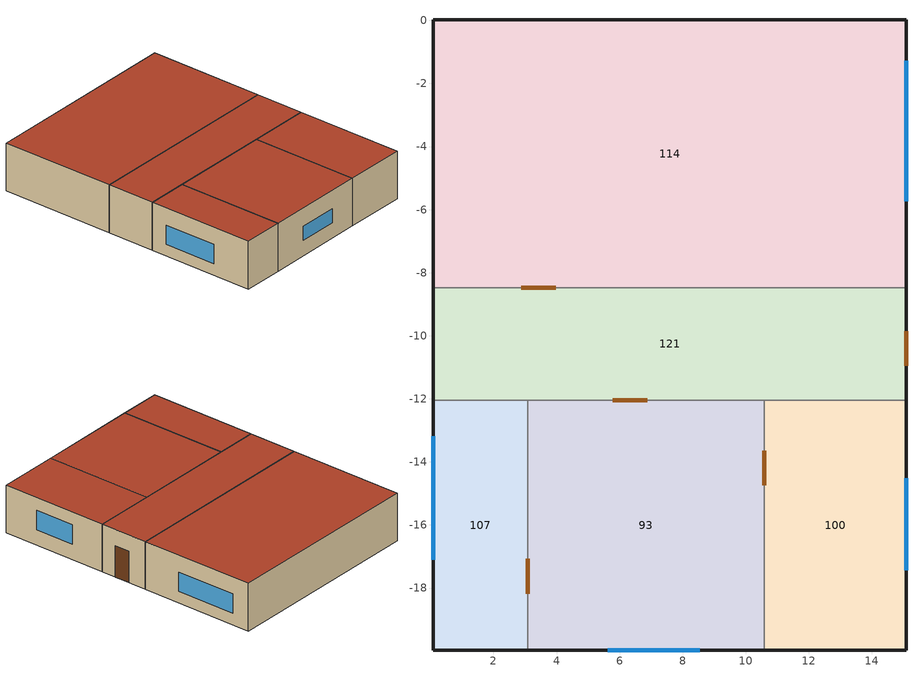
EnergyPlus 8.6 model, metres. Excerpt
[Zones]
93
 floor ground (1): 10.58,-19.98 3.08,-19.98 3.08,-12.05 10.58,-12.05 z0
 wall outside (9): 3.08,-19.98 10.58,-19.98 z0:3.5
 wall to 100 (5): 10.58,-19.98 10.58,-12.05 z0:3.5
 wall to 121 (5): 10.58,-12.05 3.08,-12.05 z0:3.5
 wall to 107 (5): 3.08,-12.05 3.08,-19.98 z0:3.5
 window (1001): 5.62,-19.98 8.54,-19.98 z1.14:2.16
 door inside (7): 10.58,-14.74 10.58,-13.65 z0:2.09; 6.88,-12.05 5.78,-12.05 / 3.08,-17.08 3.08,-18.18 z0:2.1
 roof outside (3): 3.08,-19.98 10.58,-19.98 10.58,-12.05 3.08,-12.05 z3.5
100
 floor ground (1): 15.08,-19.98 10.58,-19.98 10.58,-12.05 15.08,-12.05 z0
 wall outside (9): 10.58,-19.98 15.08,-19.98 15.08,-12.05 z0:3.5
 wall to 121 (5): 15.08,-12.05 10.58,-12.05 z0:3.5
 window (1001): 15.08,-17.44 15.08,-14.52 z1.14:2.57
 roof outside (3): 10.58,-19.98 15.08,-19.98 15.08,-12.05 10.58,-12.05 z3.5
121
 floor ground (1): 15.08,-12.05 0.08,-12.05 0.08,-8.48 15.08,-8.48 z0
 wall outside (9): 15.08,-12.05 15.08,-8.48 / 0.08,-8.48 0.08,-12.05 z0:3.5
 wall to 107 (6): 0.08,-12.05 3.08,-12.05 z0:3.5
 wall to 114 (6): 15.08,-8.48 0.08,-8.48 z0:3.5
 door inside (12): 3.98,-8.48 2.88,-8.48 z0:2.2
 door (11): 15.08,-10.94 15.08,-9.85 z0:2.3
 roof outside (3): 0.08,-12.05 15.08,-12.05 15.08,-8.48 0.08,-8.48 z3.5
107
 floor ground (1): 3.08,-19.98 0.08,-19.98 0.08,-12.05 3.08,-12.05 z0
 wall outside (9): 0.08,-12.05 0.08,-19.98 3.08,-19.98 z0:3.5
 window (1001): 0.08,-13.19 0.08,-17.11 z0.84:2.26
 roof outside (3): 0.08,-19.98 3.08,-19.98 3.08,-12.05 0.08,-12.05 z3.5
114
 floor ground (1): 15.08,-8.48 0.08,-8.48 0.08,0.02 15.08,0.02 z0
 wall outside (9): 15.08,-8.48 15.08,0.02 0.08,0.02 0.08,-8.48 z0:3.5
 window (1001): 15.08,-5.73 15.08,-1.28 z0.84:2.26
 roof outside (3): 0.08,-8.48 15.08,-8.48 15.08,0.02 0.08,0.02 z3.5
[Site:Location]
Untitled (01-01:31-12)  (01-01:31-12): 51.15, -0.18, 0, 62
[Site:GroundTemperature:BuildingSurface]
18, 18, 18, 18, 18, 18, 18, 18, 18, 18, 18, 18
[Site:GroundTemperature:Deep]
14, 14, 14, 14, 14, 14, 14, 14, 14, 14, 14, 14
[Site:GroundTemperature:Shallow]
14, 14, 14, 14, 14, 14, 14, 14, 14, 14, 14, 14
[Site:GroundTemperature:FCfactorMethod]
4.16, 5.3, 7.51, 9.61, 13.58, 15.67, 16.24, 15.18, 12.74, 9.69, 6.69, 4.7
[Site:GroundReflectance]
0.2, 0.2, 0.2, 0.2, 0.2, 0.2, 0.2, 0.2, 0.2, 0.2, 0.2, 0.2
[Site:GroundReflectance:SnowModifier]
2, 2
[SizingPeriod:DesignDay]
Summer Design Day in Untitled (01-01:31-12) Jul: 7, 15, SummerDesignDay, 29.9, 13.4, , , WetBulb, 19.4, , , , , 100582.4, 0, 0, No, No, Yes, ASHRAEClearSky, , , , , 0.98
Summer Design Day in Untitled (01-01:31-12) Aug: 8, 15, SummerDesignDay, 30.5, 13.4, , , WetBulb, 20.2, , , , , 100582.4, 0, 0, No, No, Yes, ASHRAEClearSky, , , , , 0.98
Summer Design Day in Untitled (01-01:31-12) Sep: 9, 15, SummerDesignDay, 25.2, 11.5, , , WetBulb, 17.7, , , , , 100582.4, 0, 0, No, No, Yes, ASHRAEClearSky, , , , , 0.98
Winter Design Day in Untitled (01-01:31-12): 1, 15, WinterDesignDay, -4.4, 0, , , WetBulb, -4.4, , , , , 100582.4, 12.3, 0, No, No, No, , , , , , 0
[Building]
Building: 0, Suburbs, .04, .4, FullExterior, 25, 6
[Material:NoMass]
5_RVAL_2; 6_RVAL_2: Rough, .15, 0.9, 0.7, 0.7
[Construction]
1: 1_1_103, 1_2_9
3: 3_1_4, 3_2_19, 3_3_103
5: 5_1_27, 5_RVAL_2, 5_1_27
6: 5_1_27, 6_RVAL_2, 5_1_27
7; 11; 12: 7_1_108
9: 9_1_5, 9_2_103, 9_3_11, 9_4_66
1001: 38, 1002, 2
2001: 20001, 38, 1002, 2
[WindowMaterial:Gas]
1002: Air, .013
[WindowMaterial:Glazing]
2: SpectralAverage, , .003, .837, .075, .075, .898, .081, .081, 0, .84, .84, .9, 1
38: SpectralAverage, , .003, .74, .09, .1, .82, .11, .12, 0, .84, .2, .9, 1
[WindowMaterial:Blind]
20001: Horizontal, 0.025, 0.01875, 0.001, 45, 0.9, 0, 0.8, .8, 0, 0.8, .8, 0, .8, .8, 0, .8, .8, 0, .9, .9, .015, .5, .5, .5, .5, 0, 180
[Material]
1_1_103: Rough, .03, 0.034, 35, 1400, 0.9, 0.6, 0.6
1_2_9: Rough, .15, 1.13, 2000, 1000, 0.9, 0.6, 0.6
3_1_4: Rough, .019, 0.7, 2100, 1000, 0.9, 0.85, 0.9
3_2_19: Rough, .013, 0.06, 300, 1000, 0.9, 0.6, 0.6
3_3_103: Rough, .122, 0.034, 35, 1400, 0.9, 0.6, 0.6
5_1_27: Rough, .025, 0.25, 900, 1000, 0.9, 0.5, 0.5
7_1_108: Rough, .035, 0.19, 700, 2390, 0.9, 0.5, 0.5
9_1_5: Rough, .1, 0.84, 1700, 800, 0.9, 0.7, 0.7
9_2_103: Rough, .079, 0.034, 35, 1400, 0.9, 0.6, 0.6
9_3_11: Rough, .1, 0.51, 1400, 1000, 0.9, 0.6, 0.6
9_4_66: Rough, .015, 0.4, 1000, 1000, 0.9, 0.5, 0.5
[WindowProperty:ShadingControl]
1001: ExteriorBlind, 2001, AlwaysOn, , , No, No, , FixedSlatAngle, , 0
[WindowProperty:FrameAndDivider]
1: 0.04, 0, 0, 9.5, 1, 0.5, 0.5, 0.9, DividedLite, 0.02, 1, 1, 0, 0, 9.5, 1, 0.5, 0.5, 0.9, 0.5, 0, 0.5, 0, 0.5
[Zone]
93: 0, 0, 0, 0, 1, 1, , 192.5268, 55.0077, TARP, , Yes
100: 0, 0, 0, 0, 1, 1, , 108.376, 30.9646, TARP, , Yes
107: 0, 0, 0, 0, 1, 1, , 68.7417, 19.6405, TARP, , Yes
114: 0, 0, 0, 0, 1, 1, , 409.0941, 116.884, TARP, , Yes
121: 0, 0, 0, 0, 1, 1, , 169.7125, 48.4893, TARP, , Yes
[PEOPLE]
People 93: 93, 3359, People, 2, , , .3, AutoCalculate, Activity Schedule 93, 3.82e-08, No, ZoneAveraged, , Work efficiency, ClothingInsulationSchedule, , Clothing Schedule 93, AirVelocitySchedule
People 100: 100, 3359, People, 2, , , .3, AutoCalculate, Activity Schedule 100, 3.82e-08, No, ZoneAveraged, , Work efficiency, ClothingInsulationSchedule, , Clothing Schedule 100, AirVelocitySchedule
People 107: 107, 3359, People, 2, , , .3, AutoCalculate, Activity Schedule 107, 3.82e-08, No, ZoneAveraged, , Work efficiency, ClothingInsulationSchedule, , Clothing Schedule 107, AirVelocitySchedule
People 114: 114, 3329, People, 2, , , .3, AutoCalculate, Activity Schedule 114, 3.82e-08, No, ZoneAveraged, , Work efficiency, ClothingInsulationSchedule, , Clothing Schedule 114, AirVelocitySchedule
[Lights]
93: 93, 3355, Watts/Area, , 15, , 0, .42, .18, 1
100: 100, 3355, Watts/Area, , 15, , 0, .42, .18, 1
107: 107, 3355, Watts/Area, , 15, , 0, .42, .18, 1
114: 114, 3355, Watts/Area, , 15, , 0, .42, .18, 1
121: 121, 3355, Watts/Area, , 15, , 0, .42, .18, 1
[WaterUse:Equipment]
DHW 93: DHW 93, 2.45604e-06, 3354, DHW Supply Temperature 93, DHW Supply Temperature 93, DHW Mains Temperature 93, 93
DHW 100: DHW 100, 1.38254e-06, 3354, DHW Supply Temperature 100, DHW Supply Temperature 100, DHW Mains Temperature 100, 100
DHW 107: DHW 107, 8.76928e-07, 3354, DHW Supply Temperature 107, DHW Supply Temperature 107, DHW Mains Temperature 107, 107
DHW 114: DHW 114, 5.21875e-06, 3354, DHW Supply Temperature 114, DHW Supply Temperature 114, DHW Mains Temperature 114, 114
DHW 121: DHW 121, 2.165e-06, 3354, DHW Supply Temperature 121, DHW Supply Temperature 121, DHW Mains Temperature 121, 121
[Daylighting:Controls]
93: 93, SplitFlux, On, Continuous, 0.1, 0.1, 1, 1, 93 Ref Point 1, 0, 22, 1, 93 Ref Point 1, 1, 300
100: 100, SplitFlux, On, Continuous, 0.1, 0.1, 1, 1, 100 Ref Point 1, 0, 22, 1, 100 Ref Point 1, 1, 300
107: 107, SplitFlux, On, Continuous, 0.1, 0.1, 1, 1, 107 Ref Point 1, 0, 22, 1, 107 Ref Point 1, 1, 300
114: 114, SplitFlux, On, Continuous, 0.1, 0.1, 1, 1, 114 Ref Point 1, 0, 22, 1, 114 Ref Point 1, 1, 300
121: 121, SplitFlux, On, Continuous, 0.1, 0.1, 1, 1, 121 Ref Point 1, 0, 22, 1, 121 Ref Point 1, 1, 300
[Sizing:Zone]
93: SupplyAirTemperature, 12, 0, SupplyAirTemperature, 35, 0, 0.0077, 0.0156, 93, 1.25, 1.15, DesignDay, , , , 0, DesignDay, , , , , 93
100: SupplyAirTemperature, 12, 0, SupplyAirTemperature, 35, 0, 0.0077, 0.0156, 100, 1.25, 1.15, DesignDay, , , , 0, DesignDay, , , , , 100
107: SupplyAirTemperature, 12, 0, SupplyAirTemperature, 35, 0, 0.0077, 0.0156, 107, 1.25, 1.15, DesignDay, , , , 0, DesignDay, , , , , 107
114: SupplyAirTemperature, 12, 0, SupplyAirTemperature, 35, 0, 0.0077, 0.0156, 114, 1.25, 1.15, DesignDay, , , , 0, DesignDay, , , , , 114
121: SupplyAirTemperature, 12, 0, SupplyAirTemperature, 35, 0, 0.0077, 0.0156, 121, 1.25, 1.15, DesignDay, , , , 0, DesignDay, , , , , 121
[ZoneControl:Thermostat]
93 Thermostat: 93, Zone Control Type Sched, ThermostatSetpoint:DualSetpoint, Dual Setpoint - Zone 93
100 Thermostat: 100, Zone Control Type Sched, ThermostatSetpoint:DualSetpoint, Dual Setpoint - Zone 100
107 Thermostat: 107, Zone Control Type Sched, ThermostatSetpoint:DualSetpoint, Dual Setpoint - Zone 107
114 Thermostat: 114, Zone Control Type Sched, ThermostatSetpoint:DualSetpoint, Dual Setpoint - Zone 114
121 Thermostat: 121, Zone Control Type Sched, ThermostatSetpoint:DualSetpoint, Dual Setpoint - Zone 121
[ThermostatSetpoint:DualSetpoint]
Dual Setpoint - Zone 93: 93 Heating Setpoint Schedule, 93 Cooling SP Sch
Dual Setpoint - Zone 100: 100 Heating Setpoint Schedule, 100 Cooling SP Sch
Dual Setpoint - Zone 107: 107 Heating Setpoint Schedule, 107 Cooling SP Sch
Dual Setpoint - Zone 114: 114 Heating Setpoint Schedule, 114 Cooling SP Sch
Dual Setpoint - Zone 121: 121 Heating Setpoint Schedule, 121 Cooling SP Sch
[Zone equipment]
93: 93 Ideal Loads Air
100: 100 Ideal Loads Air
107: 107 Ideal Loads Air
114: 114 Ideal Loads Air
121: 121 Ideal Loads Air
[ZoneHVAC:IdealLoadsAirSystem]
93 Ideal Loads Air: , Node 93 In, , 35, 12, 0.0156, 0.0077, LimitCapacity, Autosize, Autosize, LimitFlowRateAndCapacity, Autosize, Autosize, 93 Heating Availability Sch, 93 Cooling Availability Sch, None, , None, 93, , , NoEconomizer, None
100 Ideal Loads Air: , Node 100 In, , 35, 12, 0.0156, 0.0077, LimitCapacity, Autosize, Autosize, LimitFlowRateAndCapacity, Autosize, Autosize, 100 Heating Availability Sch, 100 Cooling Availability Sch, None, , None, 100, , , NoEconomizer, None
107 Ideal Loads Air: , Node 107 In, , 35, 12, 0.0156, 0.0077, LimitCapacity, Autosize, Autosize, LimitFlowRateAndCapacity, Autosize, Autosize, 107 Heating Availability Sch, 107 Cooling Availability Sch, None, , None, 107, , , NoEconomizer, None
114 Ideal Loads Air: , Node 114 In, , 35, 12, 0.0156, 0.0077, LimitCapacity, Autosize, Autosize, LimitFlowRateAndCapacity, Autosize, Autosize, 114 Heating Availability Sch, 114 Cooling Availability Sch, None, , None, 114, , , NoEconomizer, None
121 Ideal Loads Air: , Node 121 In, , 35, 12, 0.0156, 0.0077, LimitCapacity, Autosize, Autosize, LimitFlowRateAndCapacity, Autosize, Autosize, 121 Heating Availability Sch, 121 Cooling Availability Sch, None, , None, 121, , , NoEconomizer, None
[Schedule:Compact]
On: Any Number, Through: 12/31, For: AllDays, Until: 24:00, 1
Work efficiency: Any Number, Through: 12/31, For: AllDays, Until: 24:00, 0
AirVelocitySchedule: Any Number, Through: 12/31, For: AllDays, Until: 24:00, .137
3329: Fraction, Through: 31 Dec, For: Weekdays SummerDesignDay, Until: 07:00, 1, Until: 08:00, 0.5, Until: 09:00, 0.25, Until: 22:00, 0, Until: 23:00, 0.25, Until: 24:00, 0.75, For: Weekends, Until: 07:00, 1, Until: 08:00, 0.5, Until: 09:00, 0.25, Until: 22:00, 0, Until: 23:00, 0.25, Until: 24:00, 0.75, For: Holidays, Until: 07:00, 1, Until: 08:00, 0.5, Until: 09:00, 0.25, Until: 22:00, 0, Until: 23:00, 0.25, Until: 24:00, 0.75, For: WinterDesignDay AllOtherDays, Until: 24:00, 0
3354: Fraction, Through: 31 Dec, For: Weekdays SummerDesignDay, Until: 07:00, 0, Until: 10:00, 1, Until: 19:00, 0, Until: 23:00, 0.2, Until: 24:00, 0, For: Weekends, Until: 07:00, 0, Until: 23:00, 1, Until: 24:00, 0.3, For: Holidays, Until: 07:00, 0, Until: 23:00, 1, Until: 24:00, 0.3, For: WinterDesignDay AllOtherDays, Until: 24:00, 0
3355: Fraction, Through: 31 Dec, For: Weekdays SummerDesignDay, Until: 07:00, 0, Until: 10:00, 1, Until: 19:00, 0, Until: 23:00, 1, Until: 24:00, 0, For: Weekends, Until: 07:00, 0, Until: 24:00, 1, For: Holidays, Until: 07:00, 0, Until: 24:00, 1, For: WinterDesignDay AllOtherDays, Until: 24:00, 0
3359: Fraction, Through: 31 Dec, For: Weekdays SummerDesignDay, Until: 07:00, 0, Until: 08:00, 0.5, Until: 09:00, 1, Until: 10:00, 0.5, Until: 17:00, 0, Until: 18:00, 0.25, Until: 19:00, 0.5, Until: 20:00, 0.75, Until: 22:00, 1, Until: 23:00, 0.75, Until: 24:00, 0.25, For: Weekends, Until: 09:00, 0, Until: 21:00, 1, Until: 24:00, 0, For: Holidays, Until: 09:00, 0, Until: 21:00, 1, Until: 24:00, 0, For: WinterDesignDay AllOtherDays, Until: 24:00, 0
20001: Any Number, Through: 12/31, For: Weekdays Weekends SummerDesignDays, Until: 24:00, 24, For: WinterDesignDays, Until: 24:00, 0, For: AllOtherDays, Until: 24:00, 24
Activity Schedule 93; Activity Schedule 100; Activity Schedule 107: Any Number, Through: 12/31, For: AllDays, Until: 24:00, 113.4
Clothing Schedule 93; Clothing Schedule 100; Clothing Schedule 107; Clothing Schedule 114: Any Number, Through: 4/1, For: AllDays, Until: 24:00, 1, Through: 9/30, For: AllDays, Until: 24:00, .5, Through: 12/31, For: AllDays, Until: 24:00, 1
DHW Supply Temperature 93; DHW Supply Temperature 100; DHW Supply Temperature 107; DHW Supply Temperature 114; DHW Supply Temperature 121: Temperature, Through: 12/31, For: AllDays, Until: 24:00, 65
DHW Mains Temperature 93; DHW Mains Temperature 100; DHW Mains Temperature 107; DHW Mains Temperature 114; DHW Mains Temperature 121: Temperature, Through: 12/31, For: AllDays, Until: 24:00, 10
Activity Schedule 114: Any Number, Through: 12/31, For: AllDays, Until: 24:00, 64.8
93 Heating Setpoint Schedule; 100 Heating Setpoint Schedule; 107 Heating Setpoint Schedule; 114 Heating Setpoint Schedule; 121 Heating Setpoint Schedule: Temperature, Through: 31 Dec, For: Weekdays SummerDesignDay, Until: 05:00, 12, Until: 10:00, 18, Until: 17:00, 12, Until: 23:00, 18, Until: 24:00, 12, For: WinterDesignDay, Until: 24:00, 18, For: Weekends, Until: 05:00, 12, Until: 24:00, 18, For: Holidays, Until: 05:00, 12, Until: 24:00, 18, For: AllOtherDays, Until: 24:00, -50
93 Heating Availability Sch; 100 Heating Availability Sch; 107 Heating Availability Sch; 114 Heating Availability Sch; 121 Heating Availability Sch: Temperature, Through: 31 Dec, For: Weekdays SummerDesignDay, Until: 05:00, 1, Until: 10:00, 1, Until: 17:00, 1, Until: 23:00, 1, Until: 24:00, 1, For: WinterDesignDay, Until: 24:00, 1, For: Weekends, Until: 05:00, 1, Until: 24:00, 1, For: Holidays, Until: 05:00, 1, Until: 24:00, 1, For: AllOtherDays, Until: 24:00, 0
93 Cooling SP Sch; 100 Cooling SP Sch; 107 Cooling SP Sch; 114 Cooling SP Sch; 121 Cooling SP Sch: Temperature, Through: 31 Dec, For: Weekdays SummerDesignDay, Until: 05:00, 100, Until: 10:00, 25, Until: 17:00, 100, Until: 23:00, 25, Until: 24:00, 100, For: Weekends, Until: 05:00, 100, Until: 24:00, 25, For: Holidays, Until: 05:00, 100, Until: 23:00, 25, Until: 24:00, 100, For: WinterDesignDay AllOtherDays, Until: 24:00, 100
93 Cooling Availability Sch; 100 Cooling Availability Sch; 107 Cooling Availability Sch; 114 Cooling Availability Sch; 121 Cooling Availability Sch: Temperature, Through: 31 Dec, For: Weekdays SummerDesignDay, Until: 05:00, 0, Until: 10:00, 1, Until: 17:00, 0, Until: 23:00, 1, Until: 24:00, 0, For: Weekends, Until: 05:00, 0, Until: 24:00, 1, For: Holidays, Until: 05:00, 0, Until: 23:00, 1, Until: 24:00, 0, For: WinterDesignDay AllOtherDays, Until: 24:00, 0
[Schedule:Day:Hourly]
Summer Control Type Day Sch; Winter Control Type Day Sch: Control Type, 4, 4, 4, 4, 4, 4, 4, 4, 4, 4, 4, 4, 4, 4, 4, 4, 4, 4, 4, 4, 4, 4, 4, 4
[Schedule:Week:Daily]
Summer Control Type Week Sch: Summer Control Type Day Sch, Summer Control Type Day Sch, Summer Control Type Day Sch, Summer Control Type Day Sch, Summer Control Type Day Sch, Summer Control Type Day Sch, Summer Control Type Day Sch, Summer Control Type Day Sch, Summer Control Type Day Sch, Summer Control Type Day Sch, Summer Control Type Day Sch, Summer Control Type Day Sch
Winter Control Type Week Sch: Winter Control Type Day Sch, Winter Control Type Day Sch, Winter Control Type Day Sch, Winter Control Type Day Sch, Winter Control Type Day Sch, Winter Control Type Day Sch, Winter Control Type Day Sch, Winter Control Type Day Sch, Winter Control Type Day Sch, Winter Control Type Day Sch, Winter Control Type Day Sch, Winter Control Type Day Sch
[Schedule:Year]
Zone Control Type Sched: Control Type, Winter Control Type Week Sch, 1, 1, 3, 31, Summer Control Type Week Sch, 4, 1, 9, 30, Winter Control Type Week Sch, 10, 1, 12, 31
[AirflowNetwork:MultiZone:Surface:Crack]
DefaultCrack: 1e-11, 0.66, Reference Crack Conditions
93_Roof_1_0_0: .0017841, .7, Reference Crack Conditions
93_Partition_2_0_0: .0509393, .75, Reference Crack Conditions
93_Partition_3_0_0: .0478875, .75, Reference Crack Conditions
93_Partition_4_0_0: .0509107, .75, Reference Crack Conditions
93_Wall_5_0_0: .0009305, .7, Reference Crack Conditions
100_Roof_1_0_0: .0010712, .7, Reference Crack Conditions
100_Wall_2_0_0: .000944, .7, Reference Crack Conditions
100_Partition_3_0_0: .0315152, .75, Reference Crack Conditions
100_Wall_5_0_0: .0006303, .7, Reference Crack Conditions
107_Roof_1_0_0: .0007138, .7, Reference Crack Conditions
107_Partition_3_0_0: .0209984, .75, Reference Crack Conditions
107_Wall_4_0_0: .0008875, .7, Reference Crack Conditions
107_Wall_5_0_0: .00042, .7, Reference Crack Conditions
114_Roof_1_0_0: .0038269, .7, Reference Crack Conditions
114_Wall_2_0_0: .0009378, .7, Reference Crack Conditions
114_Wall_3_0_0: .0021, .7, Reference Crack Conditions
114_Wall_4_0_0: .0011906, .7, Reference Crack Conditions
114_Partition_5_0_0: .1001793, .75, Reference Crack Conditions
121_Roof_1_0_0: .001604, .7, Reference Crack Conditions
121_Wall_2_0_0: .0003985, .7, Reference Crack Conditions
121_Wall_4_0_0: .000499, .7, Reference Crack Conditions
[AirflowNetwork:SimulationControl]
VENT: MultizoneWithoutDistribution, Input, Cp Data, OpeningHeight, LowRise, 1000, ZeroNodePressures, .0001, .000001, -0.5, 0, 1
[AirflowNetwork:MultiZone:Zone]
93; 100; 107; 114; 121: Temperature, 20001, , , , , , 3354
[AirflowNetwork:MultiZone:Surface]
93_Roof_1_0_0: 93_Roof_1_0_0, 93_Roof_1_0_0, 1
93_Partition_2_0_0: 93_Partition_2_0_0, , 1
93_Partition_2_0_0_0_0_0_Door: 93_Partition_2_0_0_0_0_0_Door, , 1, Constant, , , , , , , 3354
93_Partition_3_0_0: 93_Partition_3_0_0, , 1
93_Partition_3_0_0_0_0_0_Door: 93_Partition_3_0_0_0_0_0_Door, , 1, Constant, , , , , , , 3354
93_Partition_4_0_0: 93_Partition_4_0_0, , 1
93_Partition_4_0_0_0_0_0_Door: 93_Partition_4_0_0_0_0_0_Door, , 1, Constant, , , , , , , 3354
93_Wall_5_0_0: 93_Wall_5_0_0, 93_Wall_5_0_0, 1
93_Wall_5_0_0_0_0_0_Win: 93_Wall_5_0_0_0_0_0_Win, 93_Wall_5_0_0_0_0_0_Win, 1, Constant, 20001, , , , , , 3354
100_Roof_1_0_0: 100_Roof_1_0_0, 100_Roof_1_0_0, 1
100_Wall_2_0_0: 100_Wall_2_0_0, 100_Wall_2_0_0, 1
100_Wall_2_0_0_0_0_0_Win: 100_Wall_2_0_0_0_0_0_Win, 100_Wall_2_0_0_0_0_0_Win, 1, Constant, 20001, , , , , , 3354
100_Partition_3_0_0: 100_Partition_3_0_0, , 1
100_Wall_5_0_0: 100_Wall_5_0_0, 100_Wall_5_0_0, 1
107_Roof_1_0_0: 107_Roof_1_0_0, 107_Roof_1_0_0, 1
107_Partition_3_0_0: 107_Partition_3_0_0, , 1
107_Wall_4_0_0: 107_Wall_4_0_0, 107_Wall_4_0_0, 1
107_Wall_4_0_0_0_0_0_Win: 107_Wall_4_0_0_0_0_0_Win, 107_Wall_4_0_0_0_0_0_Win, 1, Constant, 20001, , , , , , 3354
107_Wall_5_0_0: 107_Wall_5_0_0, 107_Wall_5_0_0, 1
114_Roof_1_0_0: 114_Roof_1_0_0, 114_Roof_1_0_0, 1
114_Wall_2_0_0: 114_Wall_2_0_0, 114_Wall_2_0_0, 1
114_Wall_2_0_0_0_0_0_Win: 114_Wall_2_0_0_0_0_0_Win, 114_Wall_2_0_0_0_0_0_Win, 1, Constant, 20001, , , , , , 3354
114_Wall_3_0_0: 114_Wall_3_0_0, 114_Wall_3_0_0, 1
114_Wall_4_0_0: 114_Wall_4_0_0, 114_Wall_4_0_0, 1
114_Partition_5_0_0: 114_Partition_5_0_0, , 1
114_Partition_5_0_0_0_0_0_Door: 114_Partition_5_0_0_0_0_0_Door, , 1, Constant, , , , , , , 3354
121_Roof_1_0_0: 121_Roof_1_0_0, 121_Roof_1_0_0, 1
121_Wall_2_0_0: 121_Wall_2_0_0, 121_Wall_2_0_0, 1
121_Wall_2_0_0_0_0_0_Door: 121_Wall_2_0_0_0_0_0_Door, 121_Wall_2_0_0_0_0_0_Door, 1, Constant, , , , , , , 3354
121_Wall_4_0_0: 121_Wall_4_0_0, 121_Wall_4_0_0, 1
[AirflowNetwork:MultiZone:ExternalNode]
93_Roof_1_0_0: 4.67, 93_Roof_1_0_0
93_Wall_5_0_0: 2.33, 93_Wall_5_0_0
93_Wall_5_0_0_0_0_0_Win: 2.2, 93_Wall_5_0_0_0_0_0_Win
100_Roof_1_0_0: 4.67, 100_Roof_1_0_0
100_Wall_2_0_0: 2.33, 100_Wall_2_0_0
100_Wall_2_0_0_0_0_0_Win: 2.47, 100_Wall_2_0_0_0_0_0_Win
100_Wall_5_0_0: 2.33, 100_Wall_5_0_0
107_Roof_1_0_0: 4.67, 107_Roof_1_0_0
107_Wall_4_0_0: 2.33, 107_Wall_4_0_0
107_Wall_4_0_0_0_0_0_Win: 2.06, 107_Wall_4_0_0_0_0_0_Win
107_Wall_5_0_0: 2.33, 107_Wall_5_0_0
114_Roof_1_0_0: 4.67, 114_Roof_1_0_0
114_Wall_2_0_0: 2.33, 114_Wall_2_0_0
114_Wall_2_0_0_0_0_0_Win: 2.07, 114_Wall_2_0_0_0_0_0_Win
114_Wall_3_0_0: 2.33, 114_Wall_3_0_0
114_Wall_4_0_0: 2.33, 114_Wall_4_0_0
121_Roof_1_0_0: 4.67, 121_Roof_1_0_0
121_Wall_2_0_0: 2.33, 121_Wall_2_0_0
121_Wall_2_0_0_0_0_0_Door: 1.53, 121_Wall_2_0_0_0_0_0_Door
121_Wall_4_0_0: 2.33, 121_Wall_4_0_0
[AirflowNetwork:MultiZone:WindPressureCoefficientValues]
93_Roof_1_0_0; 100_Roof_1_0_0; 107_Roof_1_0_0; 114_Roof_1_0_0; 121_Roof_1_0_0: Cp Data, -.6, -.5, -.4, -.5, -.6, -.5, -.4, -.5
93_Wall_5_0_0; 93_Wall_5_0_0_0_0_0_Win; 100_Wall_5_0_0; 107_Wall_5_0_0: Cp Data, -.2, -.35, -.3, .1, .4, .1, -.3, -.35
100_Wall_2_0_0; 100_Wall_2_0_0_0_0_0_Win; 114_Wall_2_0_0; 114_Wall_2_0_0_0_0_0_Win; 121_Wall_2_0_0; 121_Wall_2_0_0_0_0_0_Door: Cp Data, -.3, .1, .4, .1, -.3, -.35, -.2, -.35
107_Wall_4_0_0; 107_Wall_4_0_0_0_0_0_Win; 114_Wall_4_0_0; 121_Wall_4_0_0: Cp Data, -.3, -.35, -.2, -.35, -.3, .1, .4, .1
114_Wall_3_0_0: Cp Data, .4, .1, -.3, -.35, -.2, -.35, -.3, .1
[AirflowNetwork:MultiZone:Component:DetailedOpening]
93_Partition_2_0_0_0_0_0_Door; 93_Partition_3_0_0_0_0_0_Door; 93_Partition_4_0_0_0_0_0_Door; 114_Partition_5_0_0_0_0_0_Door: .02, .7, NonPivoted, 0, 2, 0, .65, 0, 1, 0, 1, .65, .025, 1, 0, 0, 0, 0, 0, 0, 0, 0, 0, 0, 0
93_Wall_5_0_0_0_0_0_Win; 100_Wall_2_0_0_0_0_0_Win; 107_Wall_4_0_0_0_0_0_Win; 114_Wall_2_0_0_0_0_0_Win: .00006, .7, NonPivoted, 0, 2, 0, 0.001, 0, .05, .95, 1, 0.001, 1, .05, .95, 0, 0, 0, 0, 0, 0, 0, 0, 0, 0
121_Wall_2_0_0_0_0_0_Door: .0006, .7, NonPivoted, 0, 2, 0, .65, 0, 1, 0, 1, .65, .025, 1, 0, 0, 0, 0, 0, 0, 0, 0, 0, 0, 0
[AirflowNetwork:MultiZone:ReferenceCrackConditions]
Reference Crack Conditions: 20, 101320, 0.005
[AirflowNetwork:MultiZone:WindPressureCoefficientArray]
Cp Data: 0, 45, 90, 135, 180, 225, 270, 315
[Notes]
*** EVALUATION SOFTWARE GENERATES COMPRESSED IDF - TO OBTAIN READABLE IDF PLEASE PURCHASE A LICENCE ***
